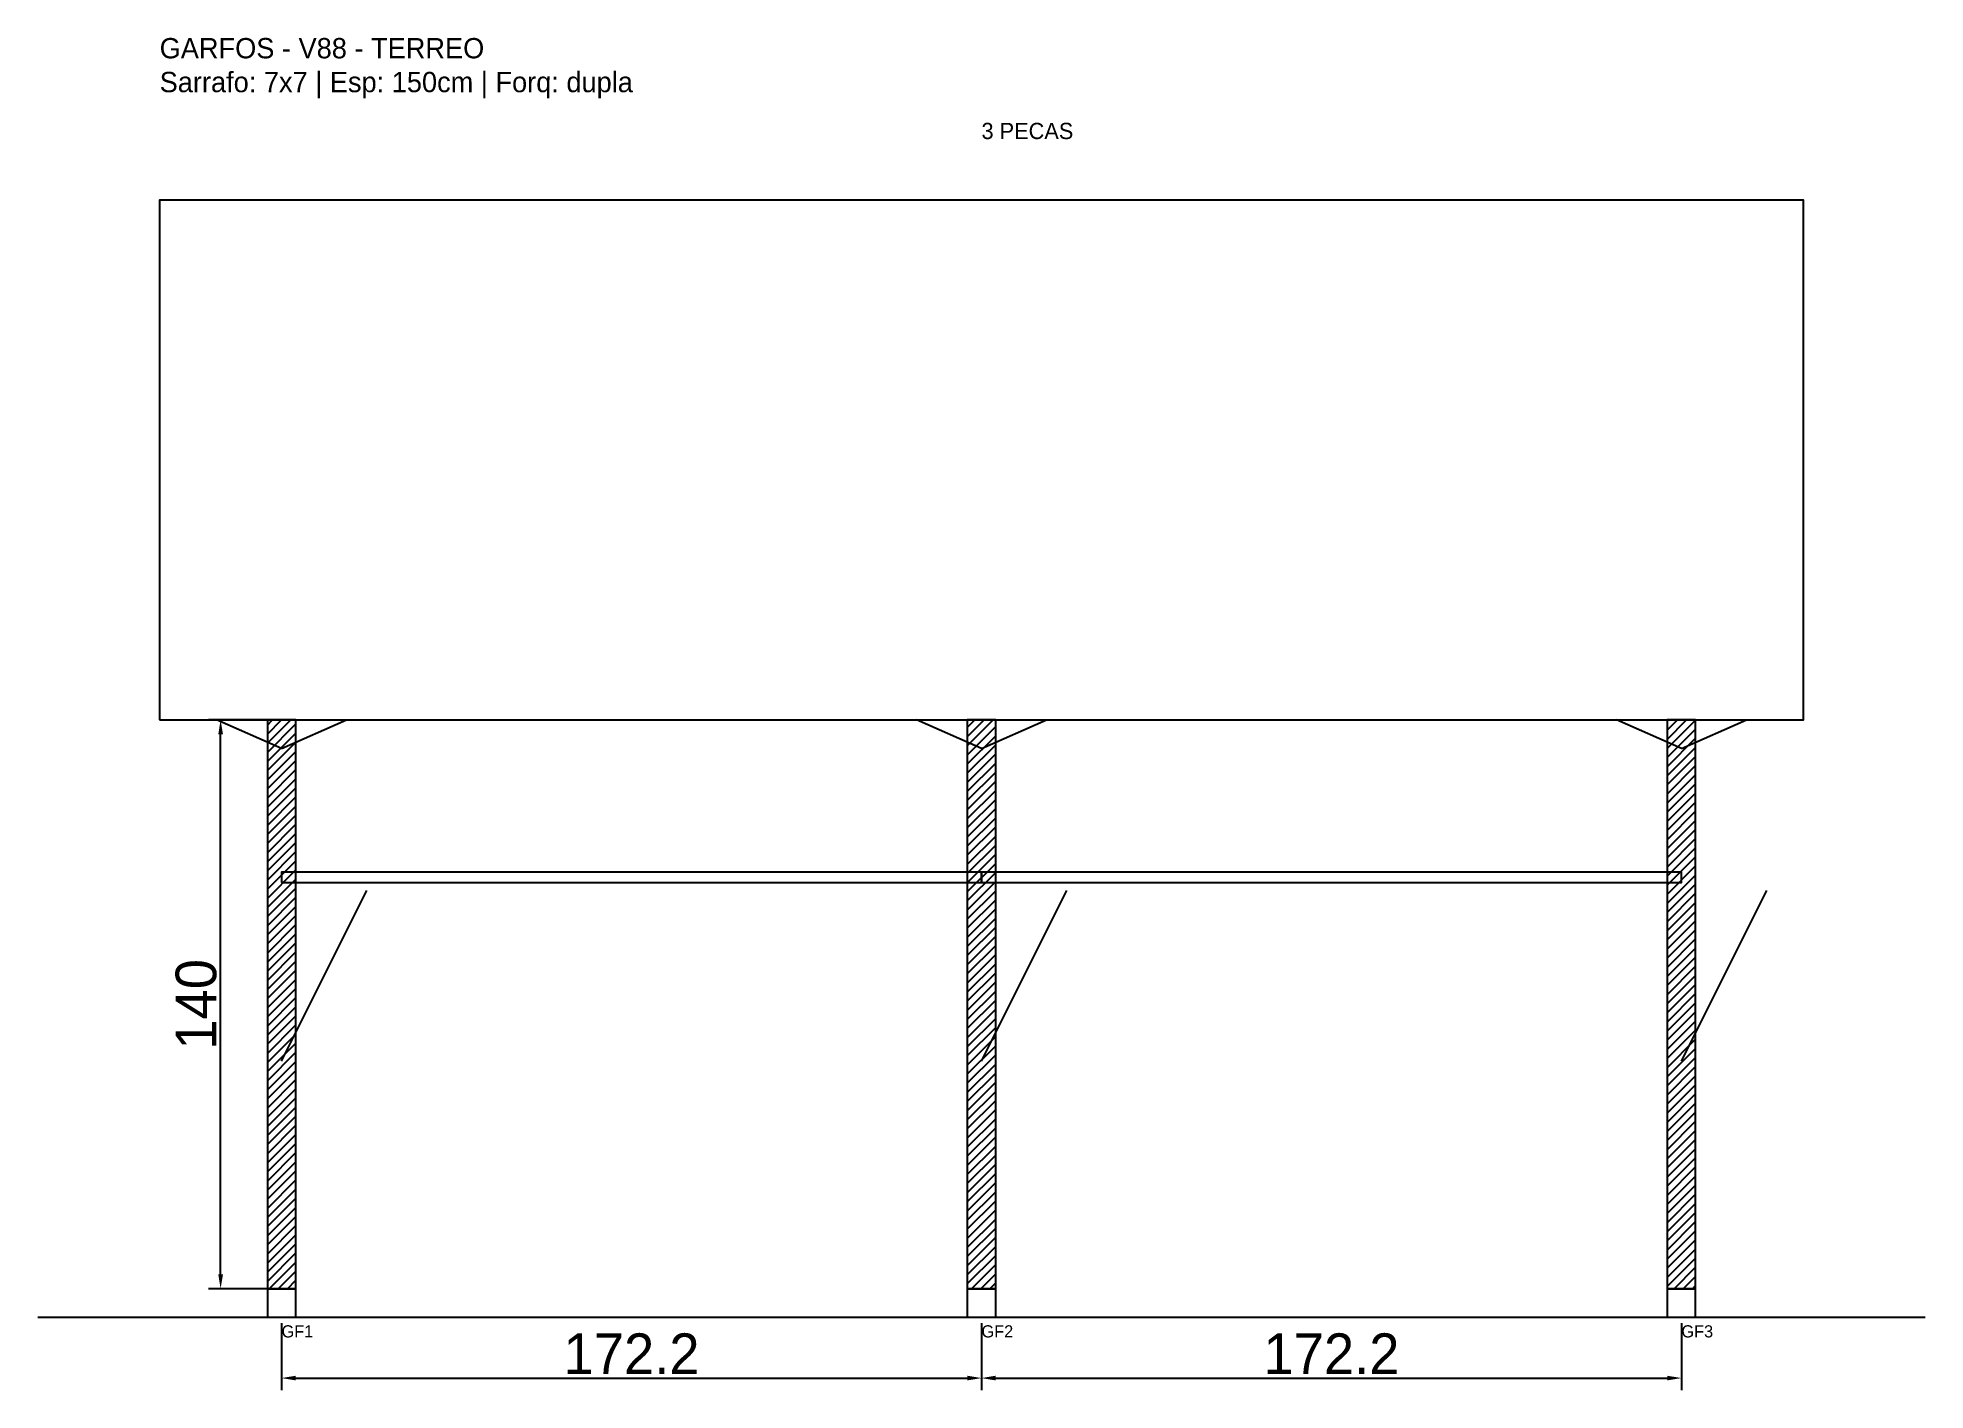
# Model space of a CAD drawing. Header units: metres. Extents: x -30 to 434, y -25 to 308.
import ezdxf

# ---------------------------------------------------------------- set-up
doc = ezdxf.new("R2010")
doc.units = ezdxf.units.M
for name, color, linetype in [('BARRA_ANCORAGEM', 1, 'Continuous'), ('COTA', 241, 'Continuous'), ('GARFOS OK', 3, 'Continuous'), ('NOME DA VIGA', 6, 'Continuous'), ('SARR_7x7', 40, 'Continuous'), ('TIRAS REESCORAMENTO', 252, 'Continuous'), ('VIGAS', 3, 'Continuous')]:
    doc.layers.add(name, color=color, linetype=linetype)
doc.dimstyles.new('EZ DXF', dxfattribs={"dimtxt": 10, "dimasz": 3.5, "dimexe": 3, "dimexo": 1.5, "dimgap": 1, "dimtad": 1, "dimdec": 1, "dimdsep": 46, "dimcen": 2.5, "dimazin": 3, "dimtfac": 1, "dimtmove": 0, "dimatfit": 3})

msp = doc.modelspace()

# ---------------------------------------------------------------- hatches: boundary and pattern name
at = {"layer": 'COTA'}
h = msp.add_hatch(dxfattribs=at)
h.set_pattern_fill('ANSI31', scale=0.5)
h.paths.add_polyline_path([(26.5, 0), (33.5, 0), (33.5, 140), (26.5, 140)])
h = msp.add_hatch(dxfattribs=at)
h.set_pattern_fill('ANSI31', scale=0.5)
h.paths.add_polyline_path([(198.732091, 0), (205.732091, 0), (205.732091, 140), (198.732091, 140)])
h = msp.add_hatch(dxfattribs=at)
h.set_pattern_fill('ANSI31', scale=0.5)
h.paths.add_polyline_path([(370.964182, 0), (377.964182, 0), (377.964182, 140), (370.964182, 140)])

# ---------------------------------------------------------------- linework, layer by layer
at = {"layer": 'BARRA_ANCORAGEM'}
for p, q in [((30, 56), (51, 98)), ((202.232091, 56), (223.232091, 98)), ((374.464182, 56), (395.464182, 98))]:
    msp.add_line(p, q, dxfattribs=at)
at = {"layer": 'GARFOS OK'}
for p, q in [((30, 133), (14, 140)), ((14, 140), (46, 140)), ((30, 133), (46, 140)), ((202.232091, 133), (186.232091, 140)), ((186.232091, 140), (218.232091, 140)), ((202.232091, 133), (218.232091, 140)), ((374.464182, 133), (358.464182, 140)), ((358.464182, 140), (390.464182, 140)), ((374.464182, 133), (390.464182, 140))]:
    msp.add_line(p, q, dxfattribs=at)
at = {"layer": 'GARFOS OK', "linetype": 'CONTINUOUS'}
msp.add_line((-30, -7), (434.464182, -7), dxfattribs=at)
at = {"layer": 'GARFOS OK'}
for points in [[(26.5, 0), (33.5, 0), (33.5, 140), (26.5, 140), (26.5, 0)], [(198.732091, 0), (205.732091, 0), (205.732091, 140), (198.732091, 140), (198.732091, 0)], [(370.964182, 0), (377.964182, 0), (377.964182, 140), (370.964182, 140), (370.964182, 0)]]:
    msp.add_lwpolyline(points, dxfattribs=at)
at = {"layer": 'SARR_7x7'}
for points in [[(26.5, -7), (33.5, -7), (33.5, 0), (26.5, 0), (26.5, -7)], [(198.732091, -7), (205.732091, -7), (205.732091, 0), (198.732091, 0), (198.732091, -7)], [(370.964182, -7), (377.964182, -7), (377.964182, 0), (370.964182, 0), (370.964182, -7)]]:
    msp.add_lwpolyline(points, dxfattribs=at)
at = {"layer": 'TIRAS REESCORAMENTO'}
for points in [[(30, 100), (202.232091, 100), (202.232091, 102.5), (30, 102.5), (30, 100)], [(202.232091, 100), (374.464182, 100), (374.464182, 102.5), (202.232091, 102.5), (202.232091, 100)]]:
    msp.add_lwpolyline(points, dxfattribs=at)
at = {"layer": 'VIGAS'}
msp.add_lwpolyline([(0, 140), (404.464182, 140), (404.464182, 268), (0, 268), (0, 140)], dxfattribs=at)

# ---------------------------------------------------------------- texts
at = {"layer": 'NOME DA VIGA'}
for s, height, p in [('3 PECAS', 4, (202.232091, 283)), ('GF1', 3, (30, -12)), ('GF2', 3, (202.232091, -12)), ('GF3', 3, (374.464182, -12))]:
    msp.add_text(s, height=height, dxfattribs=at).set_placement(p)
at = {"layer": 'NOME DA VIGA', "insert": (0, 293), "char_height": 5, "attachment_point": 7}
msp.add_mtext('GARFOS - V88 - TERREO\\PSarrafo: 7x7 | Esp: 150cm | Forq: dupla', dxfattribs=at)

# ---------------------------------------------------------------- dimensions: what is measured, and where the dimension line sits
at = {"layer": 'COTA'}
msp.add_linear_dim(base=(15, 0), p1=(30, 0), p2=(30, 140), angle=90, dimstyle='EZ DXF', dxfattribs=at).render()
for base, p1, p2 in [((30, -22), (30, -7), (202.232091, -7)), ((202.232091, -22), (202.232091, -7), (374.464182, -7))]:
    msp.add_linear_dim(base=base, p1=p1, p2=p2, dimstyle='EZ DXF', dxfattribs=at).render()

doc.saveas('drawing.dxf')
